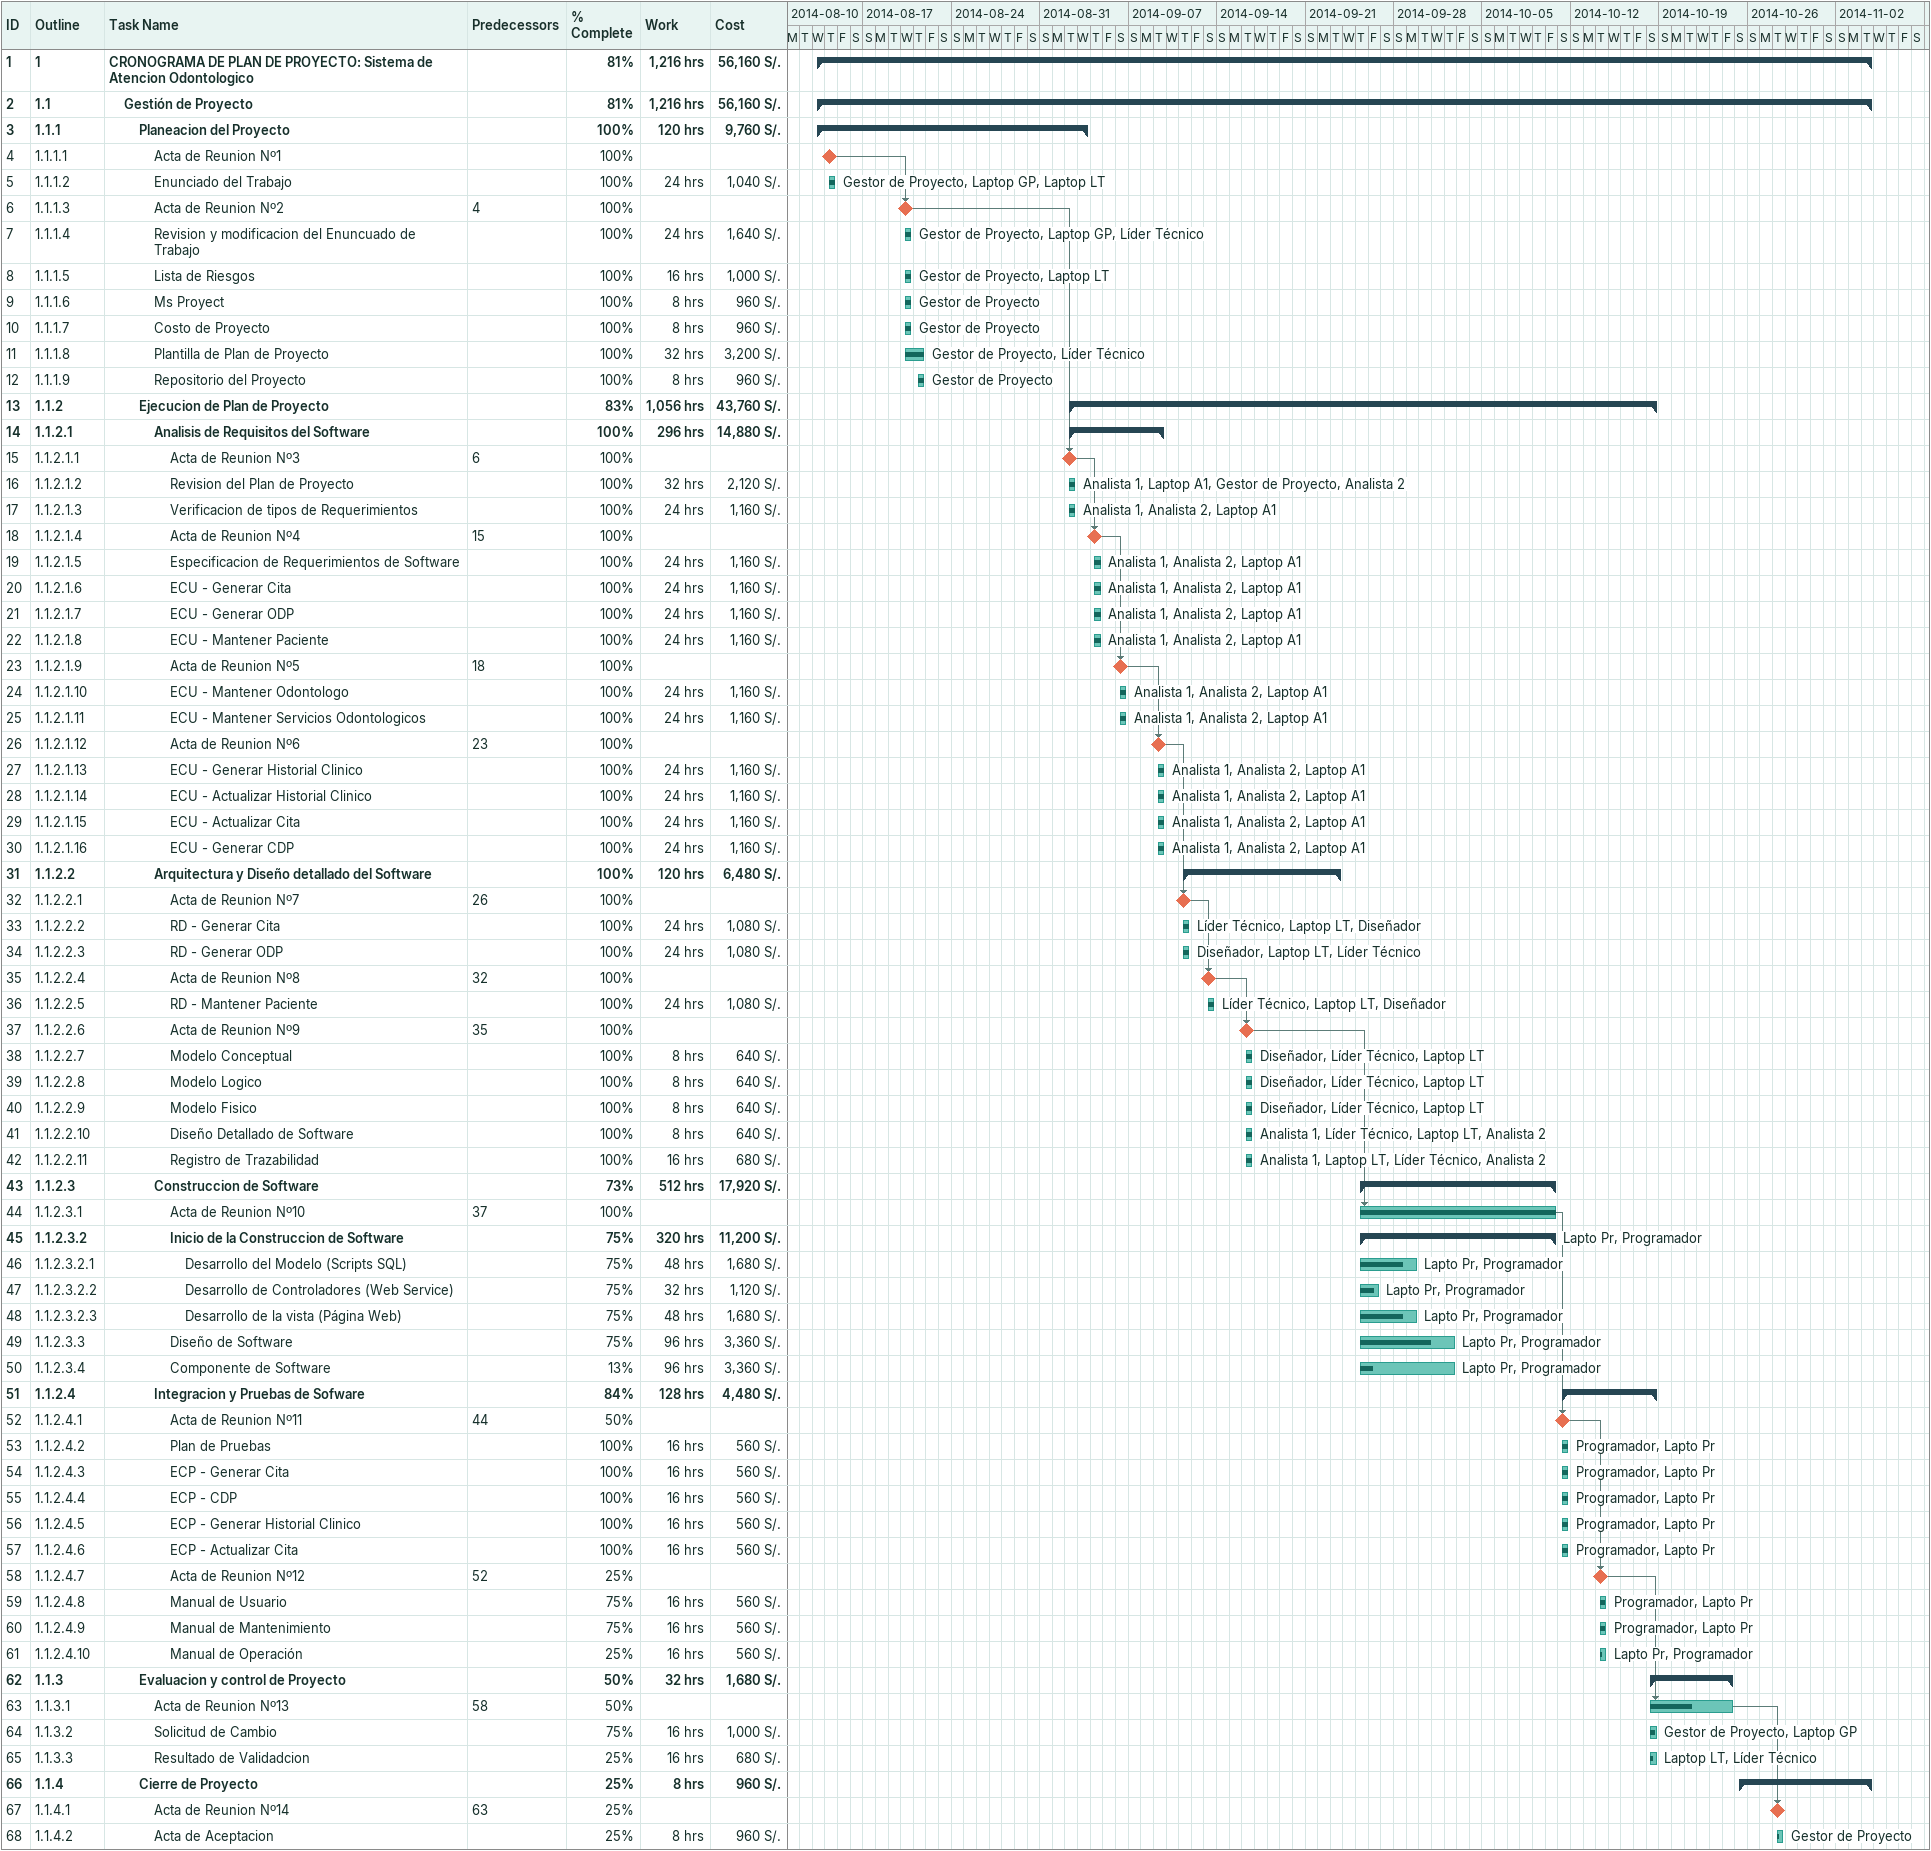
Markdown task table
| ID | WBS | Task | Start | Finish | Predecessors | Resources | % complete | Work (h) | Cost (S/.) |
|---|---|---|---|---|---|---|---|---|---|
| 1 | 1 | **CRONOGRAMA DE PLAN DE PROYECTO: Sistema de Atencion Odontologico** | 2014-08-13 | 2014-11-04 |  |  | 81 | 1216 | 56160 |
| 2 | 1.1 | **Gestión de Proyecto** | 2014-08-13 | 2014-11-04 |  |  | 81 | 1216 | 56160 |
| 3 | 1.1.1 | **Planeacion del Proyecto** | 2014-08-13 | 2014-09-03 |  |  | 100 | 120 | 9760 |
| 4 | 1.1.1.1 | Acta de Reunion Nº1 (milestone) | 2014-08-14 | 2014-08-14 |  |  | 100 |  |  |
| 5 | 1.1.1.2 | Enunciado del Trabajo | 2014-08-14 | 2014-08-14 |  | Gestor de Proyecto, Laptop GP, Laptop LT | 100 | 24 | 1040 |
| 6 | 1.1.1.3 | Acta de Reunion Nº2 (milestone) | 2014-08-20 | 2014-08-20 | 4 |  | 100 |  |  |
| 7 | 1.1.1.4 | Revision y modificacion del Enuncuado de Trabajo | 2014-08-20 | 2014-08-20 |  | Gestor de Proyecto, Laptop GP, Líder Técnico | 100 | 24 | 1640 |
| 8 | 1.1.1.5 | Lista de Riesgos | 2014-08-20 | 2014-08-20 |  | Gestor de Proyecto, Laptop LT | 100 | 16 | 1000 |
| 9 | 1.1.1.6 | Ms Proyect | 2014-08-20 | 2014-08-20 |  | Gestor de Proyecto | 100 | 8 | 960 |
| 10 | 1.1.1.7 | Costo de Proyecto | 2014-08-20 | 2014-08-20 |  | Gestor de Proyecto | 100 | 8 | 960 |
| 11 | 1.1.1.8 | Plantilla de Plan de Proyecto | 2014-08-20 | 2014-08-21 |  | Gestor de Proyecto, Líder Técnico | 100 | 32 | 3200 |
| 12 | 1.1.1.9 | Repositorio del Proyecto | 2014-08-21 | 2014-08-21 |  | Gestor de Proyecto | 100 | 8 | 960 |
| 13 | 1.1.2 | **Ejecucion de Plan de Proyecto** | 2014-09-02 | 2014-10-18 |  |  | 83 | 1056 | 43760 |
| 14 | 1.1.2.1 | **Analisis de Requisitos del Software** | 2014-09-02 | 2014-09-09 |  |  | 100 | 296 | 14880 |
| 15 | 1.1.2.1.1 | Acta de Reunion Nº3 (milestone) | 2014-09-02 | 2014-09-02 | 6 |  | 100 |  |  |
| 16 | 1.1.2.1.2 | Revision del Plan de Proyecto | 2014-09-02 | 2014-09-02 |  | Analista 1, Laptop A1, Gestor de Proyecto, Analista 2 | 100 | 32 | 2120 |
| 17 | 1.1.2.1.3 | Verificacion de tipos de Requerimientos | 2014-09-02 | 2014-09-02 |  | Analista 1, Analista 2, Laptop A1 | 100 | 24 | 1160 |
| 18 | 1.1.2.1.4 | Acta de Reunion Nº4 (milestone) | 2014-09-04 | 2014-09-04 | 15 |  | 100 |  |  |
| 19 | 1.1.2.1.5 | Especificacion de Requerimientos de Software | 2014-09-04 | 2014-09-04 |  | Analista 1, Analista 2, Laptop A1 | 100 | 24 | 1160 |
| 20 | 1.1.2.1.6 | ECU - Generar Cita | 2014-09-04 | 2014-09-04 |  | Analista 1, Analista 2, Laptop A1 | 100 | 24 | 1160 |
| 21 | 1.1.2.1.7 | ECU - Generar ODP | 2014-09-04 | 2014-09-04 |  | Analista 1, Analista 2, Laptop A1 | 100 | 24 | 1160 |
| 22 | 1.1.2.1.8 | ECU - Mantener Paciente | 2014-09-04 | 2014-09-04 |  | Analista 1, Analista 2, Laptop A1 | 100 | 24 | 1160 |
| 23 | 1.1.2.1.9 | Acta de Reunion Nº5 (milestone) | 2014-09-06 | 2014-09-06 | 18 |  | 100 |  |  |
| 24 | 1.1.2.1.10 | ECU - Mantener Odontologo | 2014-09-06 | 2014-09-06 |  | Analista 1, Analista 2, Laptop A1 | 100 | 24 | 1160 |
| 25 | 1.1.2.1.11 | ECU - Mantener Servicios Odontologicos | 2014-09-06 | 2014-09-06 |  | Analista 1, Analista 2, Laptop A1 | 100 | 24 | 1160 |
| 26 | 1.1.2.1.12 | Acta de Reunion Nº6 (milestone) | 2014-09-09 | 2014-09-09 | 23 |  | 100 |  |  |
| 27 | 1.1.2.1.13 | ECU - Generar Historial Clinico | 2014-09-09 | 2014-09-09 |  | Analista 1, Analista 2, Laptop A1 | 100 | 24 | 1160 |
| 28 | 1.1.2.1.14 | ECU - Actualizar Historial Clinico | 2014-09-09 | 2014-09-09 |  | Analista 1, Analista 2, Laptop A1 | 100 | 24 | 1160 |
| 29 | 1.1.2.1.15 | ECU - Actualizar Cita | 2014-09-09 | 2014-09-09 |  | Analista 1, Analista 2, Laptop A1 | 100 | 24 | 1160 |
| 30 | 1.1.2.1.16 | ECU - Generar CDP | 2014-09-09 | 2014-09-09 |  | Analista 1, Analista 2, Laptop A1 | 100 | 24 | 1160 |
| 31 | 1.1.2.2 | **Arquitectura y Diseño detallado del Software** | 2014-09-11 | 2014-09-23 |  |  | 100 | 120 | 6480 |
| 32 | 1.1.2.2.1 | Acta de Reunion Nº7 (milestone) | 2014-09-11 | 2014-09-11 | 26 |  | 100 |  |  |
| 33 | 1.1.2.2.2 | RD - Generar Cita | 2014-09-11 | 2014-09-11 |  | Líder Técnico, Laptop LT, Diseñador | 100 | 24 | 1080 |
| 34 | 1.1.2.2.3 | RD - Generar ODP | 2014-09-11 | 2014-09-11 |  | Diseñador, Laptop LT, Líder Técnico | 100 | 24 | 1080 |
| 35 | 1.1.2.2.4 | Acta de Reunion Nº8 (milestone) | 2014-09-13 | 2014-09-13 | 32 |  | 100 |  |  |
| 36 | 1.1.2.2.5 | RD - Mantener Paciente | 2014-09-13 | 2014-09-13 |  | Líder Técnico, Laptop LT, Diseñador | 100 | 24 | 1080 |
| 37 | 1.1.2.2.6 | Acta de Reunion Nº9 (milestone) | 2014-09-16 | 2014-09-16 | 35 |  | 100 |  |  |
| 38 | 1.1.2.2.7 | Modelo Conceptual | 2014-09-16 | 2014-09-16 |  | Diseñador, Líder Técnico, Laptop LT | 100 | 8 | 640 |
| 39 | 1.1.2.2.8 | Modelo Logico | 2014-09-16 | 2014-09-16 |  | Diseñador, Líder Técnico, Laptop LT | 100 | 8 | 640 |
| 40 | 1.1.2.2.9 | Modelo Fisico | 2014-09-16 | 2014-09-16 |  | Diseñador, Líder Técnico, Laptop LT | 100 | 8 | 640 |
| 41 | 1.1.2.2.10 | Diseño Detallado de Software | 2014-09-16 | 2014-09-16 |  | Analista 1, Líder Técnico, Laptop LT, Analista 2 | 100 | 8 | 640 |
| 42 | 1.1.2.2.11 | Registro de Trazabilidad | 2014-09-16 | 2014-09-16 |  | Analista 1, Laptop LT, Líder Técnico, Analista 2 | 100 | 16 | 680 |
| 43 | 1.1.2.3 | **Construccion de Software** | 2014-09-25 | 2014-10-10 |  |  | 73 | 512 | 17920 |
| 44 | 1.1.2.3.1 | Acta de Reunion Nº10 | 2014-09-25 | 2014-10-10 | 37 |  | 100 |  |  |
| 45 | 1.1.2.3.2 | **Inicio de la Construccion de Software** | 2014-09-25 | 2014-10-10 |  | Lapto Pr, Programador | 75 | 320 | 11200 |
| 46 | 1.1.2.3.2.1 | Desarrollo del Modelo (Scripts SQL) | 2014-09-25 | 2014-09-29 |  | Lapto Pr, Programador | 75 | 48 | 1680 |
| 47 | 1.1.2.3.2.2 | Desarrollo de Controladores (Web Service) | 2014-09-25 | 2014-09-26 |  | Lapto Pr, Programador | 75 | 32 | 1120 |
| 48 | 1.1.2.3.2.3 | Desarrollo de la vista (Página Web) | 2014-09-25 | 2014-09-29 |  | Lapto Pr, Programador | 75 | 48 | 1680 |
| 49 | 1.1.2.3.3 | Diseño de Software | 2014-09-25 | 2014-10-02 |  | Lapto Pr, Programador | 75 | 96 | 3360 |
| 50 | 1.1.2.3.4 | Componente de Software | 2014-09-25 | 2014-10-02 |  | Lapto Pr, Programador | 13 | 96 | 3360 |
| 51 | 1.1.2.4 | **Integracion y Pruebas de Sofware** | 2014-10-11 | 2014-10-18 |  |  | 84 | 128 | 4480 |
| 52 | 1.1.2.4.1 | Acta de Reunion Nº11 (milestone) | 2014-10-11 | 2014-10-11 | 44 |  | 50 |  |  |
| 53 | 1.1.2.4.2 | Plan de Pruebas | 2014-10-11 | 2014-10-11 |  | Programador, Lapto Pr | 100 | 16 | 560 |
| 54 | 1.1.2.4.3 | ECP - Generar Cita | 2014-10-11 | 2014-10-11 |  | Programador, Lapto Pr | 100 | 16 | 560 |
| 55 | 1.1.2.4.4 | ECP - CDP | 2014-10-11 | 2014-10-11 |  | Programador, Lapto Pr | 100 | 16 | 560 |
| 56 | 1.1.2.4.5 | ECP - Generar Historial Clinico | 2014-10-11 | 2014-10-11 |  | Programador, Lapto Pr | 100 | 16 | 560 |
| 57 | 1.1.2.4.6 | ECP - Actualizar Cita | 2014-10-11 | 2014-10-11 |  | Programador, Lapto Pr | 100 | 16 | 560 |
| 58 | 1.1.2.4.7 | Acta de Reunion Nº12 (milestone) | 2014-10-14 | 2014-10-14 | 52 |  | 25 |  |  |
| 59 | 1.1.2.4.8 | Manual de Usuario | 2014-10-14 | 2014-10-14 |  | Programador, Lapto Pr | 75 | 16 | 560 |
| 60 | 1.1.2.4.9 | Manual de Mantenimiento | 2014-10-14 | 2014-10-14 |  | Programador, Lapto Pr | 75 | 16 | 560 |
| 61 | 1.1.2.4.10 | Manual de Operación | 2014-10-14 | 2014-10-14 |  | Lapto Pr, Programador | 25 | 16 | 560 |
| 62 | 1.1.3 | **Evaluacion y control de Proyecto** | 2014-10-18 | 2014-10-24 |  |  | 50 | 32 | 1680 |
| 63 | 1.1.3.1 | Acta de Reunion Nº13 | 2014-10-18 | 2014-10-24 | 58 |  | 50 |  |  |
| 64 | 1.1.3.2 | Solicitud de Cambio | 2014-10-18 | 2014-10-18 |  | Gestor de Proyecto, Laptop GP | 75 | 16 | 1000 |
| 65 | 1.1.3.3 | Resultado de Validadcion | 2014-10-18 | 2014-10-18 |  | Laptop LT, Líder Técnico | 25 | 16 | 680 |
| 66 | 1.1.4 | **Cierre de Proyecto** | 2014-10-25 | 2014-11-04 |  |  | 25 | 8 | 960 |
| 67 | 1.1.4.1 | Acta de Reunion Nº14 (milestone) | 2014-10-28 | 2014-10-28 | 63 |  | 25 |  |  |
| 68 | 1.1.4.2 | Acta de Aceptacion | 2014-10-28 | 2014-10-28 |  | Gestor de Proyecto | 25 | 8 | 960 |
